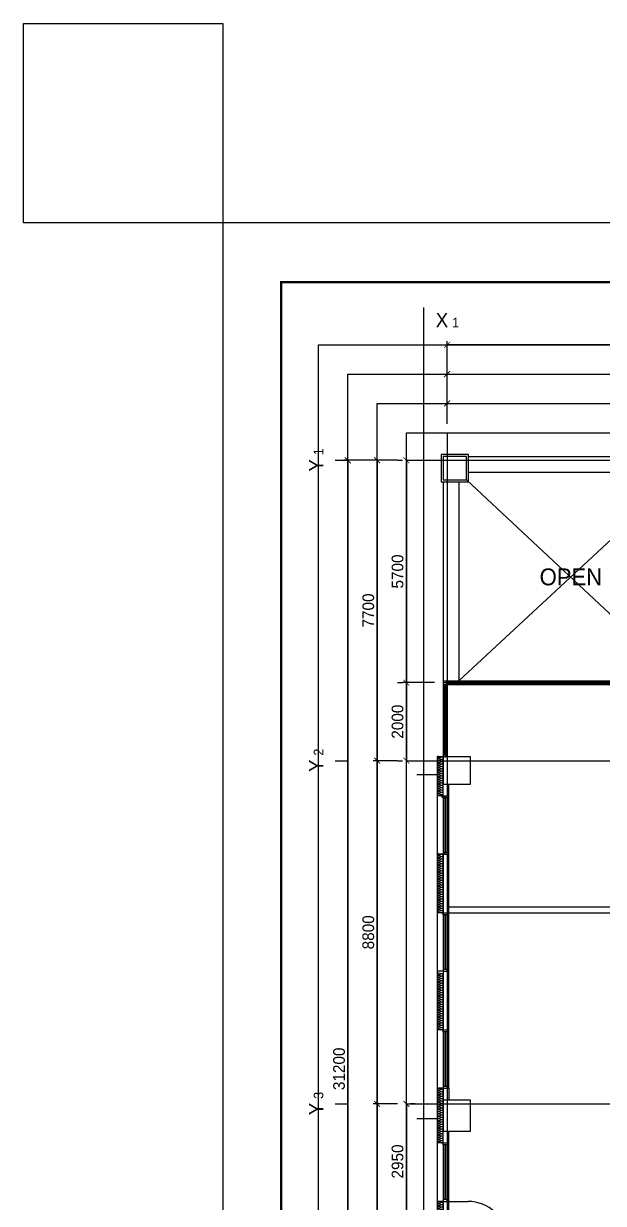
# Model space of a CAD drawing. Header units: millimetres. Extents: x 0 to 199210, y 0 to 94205.
# Drawn here: x 63000 to 77868, y 19409 to 49655 of the extents above; entities that cross this region are included whole.
import ezdxf
from ezdxf.enums import TextEntityAlignment as Align

# ---------------------------------------------------------------- set-up
doc = ezdxf.new("R2010")
doc.units = ezdxf.units.MM
doc.linetypes.add('CEN', pattern=[62, 60, -1, 0, -1])
doc.linetypes.add('HIDDEN', pattern=[3, 2, -1])
doc.layers.get('Defpoints').update_dxf_attribs({"color": 142})
for name, color, linetype in [('2. WAL', 2, 'Continuous'), ('4', 4, 'Continuous'), ('CEN', 1, 'CEN'), ('COL', 2, 'Continuous'), ('DIM', 7, 'Continuous'), ('Hid', 7, 'HIDDEN'), ('ins', 9, 'Continuous'), ('OPEN', 11, 'Continuous'), ('WID', 4, 'Continuous'), ('WIN-9', 9, 'Continuous')]:
    doc.layers.add(name, color=color, linetype=linetype)
doc.layers.add('INVisible', color=165, linetype='Continuous', plot=False)
doc.styles.add('11', font='Dotum.ttf')
doc.styles.add('돋움', font='Dotum.ttf')
doc.dimstyles.new('150', dxfattribs={"dimscale": 50, "dimtxt": 6, "dimasz": 3, "dimexe": 2, "dimexo": 4.5, "dimgap": 1.5, "dimtad": 1, "dimtoh": 1, "dimdec": 0, "dimzin": 0, "dimdsep": 46, "dimtxsty": '11', "dimblk1": 'ARCHTICK', "dimblk2": 'ARCHTICK', "dimsah": 1, "dimcen": 5, "dimclrd": 143, "dimclre": 143, "dimclrt": 7, "dimadec": 0, "dimazin": 0, "dimtfac": 1, "dimtdec": 0, "dimtix": 1, "dimtmove": 2, "dimatfit": 3, "dimldrblk": 'ARCHTICK', "dimfxl": 1, "dimtolj": 1, "dimtzin": 0, "dimlwd": -1, "dimlwe": -1, "dimarcsym": 0})

# ---------------------------------------------------------------- blocks, each defined once
blk = doc.blocks.new('FORM_A3_100')
at = {"color": 8}
blk.add_lwpolyline([(42000, 0), (42000, 29700), (0, 29700), (0, 0)], close=True, dxfattribs=at)
at = {"color": 7, "const_width": 41.7}
blk.add_lwpolyline([(41001, 1016), (41001, 28684), (999, 28684), (999, 1016)], close=True, dxfattribs=at)
blk = doc.blocks.new('_ArchTick')
at = {"color": 0, "linetype": 'ByBlock', "const_width": 0.15}
blk.add_lwpolyline([(-0.5, -0.5), (0.5, 0.5)], dxfattribs=at)
blk = doc.blocks.new('*D127')
at = {"layer": 'Defpoints', "color": 0, "transparency": 16777216}
for p in [(72815, 38459), (72065, 30759), (72815, 30759)]:
    blk.add_point(p, dxfattribs=at)
at = {"layer": 'DIM', "color": 143, "transparency": 16777216}
for p, q in [((72590, 38459), (71965, 38459)), ((72065, 38459), (72065, 30759)), ((72590, 30759), (71965, 30759))]:
    blk.add_line(p, q, dxfattribs=at)
at = {"layer": 'DIM', "color": 143, "transparency": 16777216, "xscale": 150, "yscale": 150, "zscale": 150}
for p, rotation in [((72065, 38459), 90), ((72065, 30759), 270)]:
    blk.add_blockref('_ArchTick', p, dxfattribs=dict(at, rotation=rotation))
at = {"layer": 'DIM', "color": 7, "transparency": 16777216, "insert": (71840, 34609), "char_height": 300, "attachment_point": 5, "rotation": 90, "style": '11'}
blk.add_mtext('\\A1;7700', dxfattribs=at)
blk = doc.blocks.new('*D128')
at = {"layer": 'Defpoints', "color": 0, "transparency": 16777216}
for p in [(72815, 30759), (72065, 21959), (72815, 21959)]:
    blk.add_point(p, dxfattribs=at)
at = {"layer": 'DIM', "color": 143, "transparency": 16777216}
for p, q in [((72590, 30759), (71965, 30759)), ((72065, 30759), (72065, 21959)), ((72590, 21959), (71965, 21959))]:
    blk.add_line(p, q, dxfattribs=at)
at = {"layer": 'DIM', "color": 143, "transparency": 16777216, "xscale": 150, "yscale": 150, "zscale": 150}
for p, rotation in [((72065, 30759), 90), ((72065, 21959), 270)]:
    blk.add_blockref('_ArchTick', p, dxfattribs=dict(at, rotation=rotation))
at = {"layer": 'DIM', "color": 7, "transparency": 16777216, "insert": (71840, 26359), "char_height": 300, "attachment_point": 5, "rotation": 90, "style": '11'}
blk.add_mtext('\\A1;8800', dxfattribs=at)
blk = doc.blocks.new('*D129')
at = {"layer": 'Defpoints', "color": 0, "transparency": 16777216}
for p in [(72815, 21959), (72065, 13259), (72815, 13259)]:
    blk.add_point(p, dxfattribs=at)
at = {"layer": 'DIM', "color": 143, "transparency": 16777216}
for p, q in [((72590, 21959), (71965, 21959)), ((72065, 21959), (72065, 13259)), ((72590, 13259), (71965, 13259))]:
    blk.add_line(p, q, dxfattribs=at)
at = {"layer": 'DIM', "color": 143, "transparency": 16777216, "xscale": 150, "yscale": 150, "zscale": 150}
for p, rotation in [((72065, 21959), 90), ((72065, 13259), 270)]:
    blk.add_blockref('_ArchTick', p, dxfattribs=dict(at, rotation=rotation))
at = {"layer": 'DIM', "color": 7, "transparency": 16777216, "insert": (71840, 17609), "char_height": 300, "attachment_point": 5, "rotation": 90, "style": '11'}
blk.add_mtext('\\A1;8700', dxfattribs=at)
blk = doc.blocks.new('*D131')
at = {"layer": 'Defpoints', "color": 0, "transparency": 16777216}
for p in [(72815, 38459), (71315, 7259), (72815, 7259)]:
    blk.add_point(p, dxfattribs=at)
at = {"layer": 'DIM', "color": 143, "transparency": 16777216}
for p, q in [((72590, 38459), (71215, 38459)), ((71315, 38459), (71315, 7259)), ((72590, 7259), (71215, 7259))]:
    blk.add_line(p, q, dxfattribs=at)
at = {"layer": 'DIM', "color": 143, "transparency": 16777216, "xscale": 150, "yscale": 150, "zscale": 150}
for p, rotation in [((71315, 38459), 90), ((71315, 7259), 270)]:
    blk.add_blockref('_ArchTick', p, dxfattribs=dict(at, rotation=rotation))
at = {"layer": 'DIM', "color": 7, "transparency": 16777216, "insert": (71090, 22859), "char_height": 300, "attachment_point": 5, "rotation": 90, "style": '11'}
blk.add_mtext('\\A1;31200', dxfattribs=at)
blk = doc.blocks.new('*D133')
at = {"layer": 'Defpoints', "color": 0, "transparency": 16777216}
for p in [(85958, 39917), (73858, 39167), (85958, 39167)]:
    blk.add_point(p, dxfattribs=at)
at = {"layer": 'DIM', "color": 143, "transparency": 16777216}
for p, q in [((73858, 39392), (73858, 40017)), ((85958, 39392), (85958, 40017)), ((73858, 39917), (85958, 39917))]:
    blk.add_line(p, q, dxfattribs=at)
at = {"layer": 'DIM', "color": 143, "transparency": 16777216, "xscale": 150, "yscale": 150, "zscale": 150, "rotation": 180}
blk.add_blockref('_ArchTick', (73858, 39917), dxfattribs=at)
at = {"layer": 'DIM', "color": 143, "transparency": 16777216, "xscale": 150, "yscale": 150, "zscale": 150}
blk.add_blockref('_ArchTick', (85958, 39917), dxfattribs=at)
at = {"layer": 'DIM', "color": 7, "transparency": 16777216, "insert": (79908, 40142), "char_height": 300, "attachment_point": 5, "style": '11'}
blk.add_mtext('\\A1;12100', dxfattribs=at)
blk = doc.blocks.new('*D135')
at = {"layer": 'Defpoints', "color": 0, "transparency": 16777216}
for p in [(88858, 40667), (73858, 39167), (88858, 39167)]:
    blk.add_point(p, dxfattribs=at)
at = {"layer": 'DIM', "color": 143, "transparency": 16777216}
for p, q in [((73858, 39392), (73858, 40767)), ((73858, 40667), (88858, 40667)), ((88858, 39392), (88858, 40767))]:
    blk.add_line(p, q, dxfattribs=at)
at = {"layer": 'DIM', "color": 143, "transparency": 16777216, "xscale": 150, "yscale": 150, "zscale": 150, "rotation": 180}
blk.add_blockref('_ArchTick', (73858, 40667), dxfattribs=at)
at = {"layer": 'DIM', "color": 143, "transparency": 16777216, "xscale": 150, "yscale": 150, "zscale": 150}
blk.add_blockref('_ArchTick', (88858, 40667), dxfattribs=at)
at = {"layer": 'DIM', "color": 7, "transparency": 16777216, "insert": (81358, 40892), "char_height": 300, "attachment_point": 5, "style": '11'}
blk.add_mtext('\\A1;15000', dxfattribs=at)
blk = doc.blocks.new('*D141')
at = {"layer": 'Defpoints', "color": 0, "transparency": 16777216}
for p in [(73858, 41417), (73858, 39167), (118858, 39167)]:
    blk.add_point(p, dxfattribs=at)
at = {"layer": 'DIM', "color": 143, "transparency": 16777216}
for p, q in [((73858, 39392), (73858, 41517)), ((118858, 39392), (118858, 41517)), ((118858, 41417), (73858, 41417))]:
    blk.add_line(p, q, dxfattribs=at)
at = {"layer": 'DIM', "color": 143, "transparency": 16777216, "xscale": 150, "yscale": 150, "zscale": 150, "rotation": 180}
blk.add_blockref('_ArchTick', (73858, 41417), dxfattribs=at)
at = {"layer": 'DIM', "color": 143, "transparency": 16777216, "xscale": 150, "yscale": 150, "zscale": 150}
blk.add_blockref('_ArchTick', (118858, 41417), dxfattribs=at)
at = {"layer": 'DIM', "color": 7, "transparency": 16777216, "insert": (96358, 41642), "char_height": 300, "attachment_point": 5, "style": '11'}
blk.add_mtext('\\A1;45000', dxfattribs=at)
blk = doc.blocks.new('*D157')
at = {"layer": 'Defpoints', "color": 0, "transparency": 16777216}
for p in [(72815, 21959), (72815, 19009), (72815, 19009)]:
    blk.add_point(p, dxfattribs=at)
at = {"layer": 'DIM', "color": 143, "transparency": 16777216}
for p, q in [((72815, 21959), (72815, 19009)), ((73040, 21959), (72915, 21959)), ((73040, 19009), (72915, 19009))]:
    blk.add_line(p, q, dxfattribs=at)
at = {"layer": 'DIM', "color": 143, "transparency": 16777216, "xscale": 150, "yscale": 150, "zscale": 150}
for p, rotation in [((72815, 21959), 90), ((72815, 19009), 270)]:
    blk.add_blockref('_ArchTick', p, dxfattribs=dict(at, rotation=rotation))
at = {"layer": 'DIM', "color": 7, "transparency": 16777216, "insert": (72590, 20484), "char_height": 300, "attachment_point": 5, "rotation": 90, "style": '11'}
blk.add_mtext('\\A1;2950', dxfattribs=at)
blk = doc.blocks.new('insul1')
blk.add_lwpolyline([(0, 0.25, 1.344031), (0.35, 0.25), (0.2, 0.75, -1.344031), (0.55, 0.75), (0.4, 0.25)], format="xyb")
blk = doc.blocks.new('*D159')
at = {"color": 143, "transparency": 16777216}
for p, q in [((73533, 32759), (72715, 32759)), ((72815, 32759), (72815, 30759)), ((72590, 30759), (72715, 30759))]:
    blk.add_line(p, q, dxfattribs=at)
at = {"layer": 'Defpoints', "color": 0, "transparency": 16777216}
for p in [(73758, 32759), (72815, 30759), (72815, 30759)]:
    blk.add_point(p, dxfattribs=at)
at = {"color": 143, "transparency": 16777216, "xscale": 150, "yscale": 150, "zscale": 150}
for p, rotation in [((72815, 32759), 90), ((72815, 30759), 270)]:
    blk.add_blockref('_ArchTick', p, dxfattribs=dict(at, rotation=rotation))
at = {"color": 7, "transparency": 16777216, "insert": (72590, 31759), "char_height": 300, "attachment_point": 5, "rotation": 90, "style": '11'}
blk.add_mtext('\\A1;2000', dxfattribs=at)
blk = doc.blocks.new('*D160')
at = {"color": 143, "transparency": 16777216}
for p, q in [((72590, 38459), (72715, 38459)), ((72815, 38459), (72815, 32759)), ((72590, 32759), (72715, 32759))]:
    blk.add_line(p, q, dxfattribs=at)
at = {"layer": 'Defpoints', "color": 0, "transparency": 16777216}
for p in [(72815, 38459), (72815, 32759), (72815, 32759)]:
    blk.add_point(p, dxfattribs=at)
at = {"color": 143, "transparency": 16777216, "xscale": 150, "yscale": 150, "zscale": 150}
for p, rotation in [((72815, 38459), 90), ((72815, 32759), 270)]:
    blk.add_blockref('_ArchTick', p, dxfattribs=dict(at, rotation=rotation))
at = {"color": 7, "transparency": 16777216, "insert": (72590, 35609), "char_height": 300, "attachment_point": 5, "rotation": 90, "style": '11'}
blk.add_mtext('\\A1;5700', dxfattribs=at)

msp = doc.modelspace()

# ---------------------------------------------------------------- linework, layer by layer
at = {"color": 0, "linetype": 'ByBlock'}
for p, q in [((70989.8, 38458.9), (71314.8, 38458.9)), ((70989.8, 30758.9), (71314.8, 30758.9)), ((70989.8, 21958.9), (71314.8, 21958.9))]:
    msp.add_line(p, q, dxfattribs=at)
for p, q in [((74408, 38558.9), (79558, 38558.9)), ((74408, 38158.9), (79558, 38158.9)), ((73758, 37908.9), (73758, 32808.9)), ((74158, 37908.9), (74158, 32808.9)), ((73080.5, 30402.2), (73645.5, 30402.2)), ((73080.5, 21589.6), (73645.5, 21589.6))]:
    msp.add_line(p, q)
at = {"layer": '2. WAL'}
for p, q in [((73908, 27008.9), (84008, 27008.9)), ((73908, 26858.9), (84158, 26858.9)), ((73908, 19458.9), (74400.5, 19458.9))]:
    msp.add_line(p, q, dxfattribs=at)
msp.add_lwpolyline([(63000, 49655.2), (68105.2, 49655.2), (68105.2, 44550), (63000, 44550)], close=True, dxfattribs=at)
msp.add_arc((74400.5, 18458.9), 1000, 46.39718, 90, dxfattribs=at)
at = {"layer": '4'}
for p, q in [((73608, 30858.9), (73608, 29858.9)), ((73758, 30858.9), (73608, 30858.9)), ((73758, 29858.9), (73608, 29858.9)), ((73758, 28358.9), (73608, 28358.9)), ((73608, 28358.9), (73608, 26858.9)), ((73758, 26858.9), (73608, 26858.9)), ((73758, 25358.9), (73608, 25358.9)), ((73608, 25358.9), (73608, 23858.9)), ((73758, 23858.9), (73608, 23858.9)), ((73608, 22358.9), (73608, 20958.9)), ((73758, 22358.9), (73608, 22358.9)), ((73758, 20958.9), (73608, 20958.9)), ((73758, 19458.9), (73608, 19458.9)), ((73608, 19458.9), (73608, 18358.9))]:
    msp.add_line(p, q, dxfattribs=at)
msp.add_lwpolyline([(73708, 38608.9), (73708, 37908.9), (74408, 37908.9), (74408, 38608.9)], close=True, dxfattribs=at)
at = {"layer": 'CEN'}
for p, q in [((73858, 39166.8), (73858, 5395.3)), ((72814.8, 38458.9), (121683.9, 38458.9)), ((73758, 32758.9), (121683.9, 32758.9)), ((72814.8, 30758.9), (121683.9, 30758.9)), ((72814.8, 21958.9), (121683.9, 21958.9))]:
    msp.add_line(p, q, dxfattribs=at)
at = {"layer": 'COL'}
for p, q in [((73758, 29858.9), (73758, 30158.9)), ((73908, 29858.9), (73908, 30158.9)), ((73758, 29858.9), (73908, 29858.9)), ((73758, 28358.9), (73908, 28358.9)), ((73758, 28358.9), (73758, 26858.9)), ((73908, 26858.9), (73908, 28358.9)), ((73758, 26858.9), (73908, 26858.9)), ((73758, 25358.9), (73908, 25358.9)), ((73758, 25358.9), (73758, 23858.9)), ((73908, 23858.9), (73908, 25358.9)), ((73758, 23858.9), (73908, 23858.9)), ((73758, 22358.9), (73908, 22358.9)), ((73758, 22358.9), (73758, 22058.9)), ((73908, 22358.9), (73908, 22058.9)), ((73758, 20958.9), (73758, 21258.9)), ((73908, 20958.9), (73908, 21258.9)), ((73758, 20958.9), (73908, 20958.9)), ((73758, 19458.9), (73908, 19458.9)), ((73758, 19458.9), (73758, 18358.9)), ((73908, 18358.9), (73908, 19458.9))]:
    msp.add_line(p, q, dxfattribs=at)
for points in [[(73758, 38558.9), (73758, 37958.9), (74358, 37958.9), (74358, 38558.9), (73758, 38558.9)], [(73758, 30858.9), (73758, 30158.9), (74458, 30158.9), (74458, 30858.9), (73758, 30858.9)], [(73758, 22058.9), (73758, 21258.9), (74458, 21258.9), (74458, 22058.9), (73758, 22058.9)]]:
    msp.add_lwpolyline(points, dxfattribs=at)
at = {"layer": 'Hid', "ltscale": 5}
msp.add_line((73258.2, 42375.9), (73258.2, 13083.6), dxfattribs=at)
at = {"layer": 'INVisible'}
for points in [[(123933.9, 3145.3), (70564.8, 3145.3), (70564.8, 41416.8), (123933.9, 41416.8)], [(123183.9, 3895.3), (71314.8, 3895.3), (71314.8, 40666.8), (123183.9, 40666.8)], [(122433.9, 4645.3), (72064.8, 4645.3), (72064.8, 39916.8), (122433.9, 39916.8)], [(121683.9, 5395.3), (72814.8, 5395.3), (72814.8, 39166.8), (121683.9, 39166.8)]]:
    msp.add_lwpolyline(points, close=True, dxfattribs=at)
at = {"layer": 'OPEN'}
for p, q in [((74158, 32808.9), (79708, 37958.9)), ((74358, 37958.9), (79708, 32958.9))]:
    msp.add_line(p, q, dxfattribs=at)
at = {"layer": 'WID', "color": 4}
for p, q in [((73758, 32808.9), (85708, 32808.9)), ((73758, 32808.9), (73758, 30898.9)), ((73758, 32708.9), (85708, 32708.9)), ((73792, 32708.9), (73792, 30898.9)), ((73804, 32708.9), (73804, 30898.9)), ((73838, 32808.9), (73838, 30898.9)), ((73838, 32768.9), (84258, 32768.9)), ((73838, 32748.9), (84258, 32748.9))]:
    msp.add_line(p, q, dxfattribs=at)
at = {"layer": 'WID'}
for p, q in [((73758, 29808.9), (73758, 28408.9)), ((73798, 29808.9), (73798, 28408.9)), ((73818, 29808.9), (73818, 28408.9)), ((73858, 29808.9), (73858, 28408.9)), ((73758, 26808.9), (73758, 25408.9)), ((73798, 26808.9), (73798, 25408.9)), ((73818, 26808.9), (73818, 25408.9)), ((73858, 26808.9), (73858, 25408.9)), ((73758, 23808.9), (73758, 22408.9)), ((73798, 23808.9), (73798, 22408.9)), ((73818, 23808.9), (73818, 22408.9)), ((73858, 23808.9), (73858, 22408.9)), ((73758, 20908.9), (73758, 19508.9)), ((73798, 20908.9), (73798, 19508.9)), ((73818, 20908.9), (73818, 19508.9)), ((73858, 20908.9), (73858, 19508.9))]:
    msp.add_line(p, q, dxfattribs=at)
at = {"layer": 'WID', "color": 4}
msp.add_lwpolyline([(73813, 30858.9), (73838, 30858.9), (73838, 30898.9), (73758, 30898.9), (73758, 30858.9), (73783, 30858.9)], dxfattribs=at)
at = {"layer": 'WID'}
for points in [[(73858, 29858.9), (73858, 29808.9), (73758, 29808.9), (73758, 29858.9)], [(73858, 28358.9), (73858, 28408.9), (73758, 28408.9), (73758, 28358.9)], [(73858, 26858.9), (73858, 26808.9), (73758, 26808.9), (73758, 26858.9)], [(73858, 25358.9), (73858, 25408.9), (73758, 25408.9), (73758, 25358.9)], [(73858, 23858.9), (73858, 23808.9), (73758, 23808.9), (73758, 23858.9)], [(73858, 22358.9), (73858, 22408.9), (73758, 22408.9), (73758, 22358.9)], [(73858, 20958.9), (73858, 20908.9), (73758, 20908.9), (73758, 20958.9)], [(73858, 19458.9), (73858, 19508.9), (73758, 19508.9), (73758, 19458.9)]]:
    msp.add_lwpolyline(points, close=True, dxfattribs=at)
at = {"layer": 'WIN-9'}
for p, q in [((73608, 29858.9), (73608, 28358.9)), ((73808, 28358.9), (73808, 29858.9)), ((73908, 28358.9), (73908, 29858.9)), ((73608, 26858.9), (73608, 25358.9)), ((73908, 25358.9), (73908, 26858.9)), ((73608, 23858.9), (73608, 22358.9)), ((73908, 22358.9), (73908, 23858.9)), ((73608, 20958.9), (73608, 19458.9)), ((73908, 19458.9), (73908, 20958.9))]:
    msp.add_line(p, q, dxfattribs=at)

# ---------------------------------------------------------------- block references
at = {"xscale": 1.499999999961756, "yscale": 1.499999999961756, "zscale": 1.499999999961756}
msp.add_blockref('FORM_A3_100', (68105.2, 0), dxfattribs=at)
at = {"layer": 'ins', "xscale": 150, "yscale": 150, "zscale": 150, "rotation": 90, "row_count": 1, "row_spacing": 0, "column_spacing": 60}
for p, column_count in [((73758, 29833.9), 17), ((73758, 26858.9), 25), ((73758, 23858.9), 24), ((73758, 20958.9), 23), ((73758, 18358.9), 18)]:
    msp.add_blockref('insul1', p, dxfattribs=dict(at, column_count=column_count))

# ---------------------------------------------------------------- texts
at = {"color": 3, "linetype": 'ByBlock', "style": '돋움'}
for tag, text, height, p in [('X', 'X', 365.6, (73727.9, 42054.3)), ('1', '1', 243.8, (74077.3, 41993.3))]:
    msp.add_attdef(tag, text=text, height=height, dxfattribs=at).set_placement(p, align=Align.MIDDLE_CENTER)
for tag, text, height, p in [('1', '1', 243.8, (70563.2, 38678.2)), ('Y', 'X', 365.6, (70502.3, 38328.8)), ('2', '1', 243.8, (70563.2, 30978.2)), ('Y', 'X', 365.6, (70502.3, 30628.8)), ('3', '1', 243.8, (70563.2, 22178.2)), ('Y', 'X', 365.6, (70502.3, 21828.8))]:
    msp.add_attdef(tag, text=text, height=height, rotation=90, dxfattribs=at).set_placement(p, align=Align.MIDDLE_CENTER)
at = {"layer": 'OPEN', "style": '돋움'}
msp.add_text('OPEN', height=432, dxfattribs=at).set_placement((77034, 35471), align=Align.MIDDLE)

# ---------------------------------------------------------------- dimensions: what is measured, and where the dimension line sits
for base, p1, p2, picture, middle in [((72814.8, 32758.9), (72814.8, 38458.9), (72814.8, 32758.9), '*D160', (72589.6, 35608.9)), ((72814.8, 30758.9), (73758, 32758.9), (72814.8, 30758.9), '*D159', (72589.6, 31758.9))]:
    dim = msp.add_linear_dim(base=base, p1=p1, p2=p2, angle=90, dimstyle='150')
    dim.commit()
    dim.dimension.update_dxf_attribs({"geometry": picture, "text_midpoint": middle})
at = {"layer": 'DIM'}
for base, p1, p2, picture, middle in [((73858, 41416.8), (118858, 39166.8), (73858, 39166.8), '*D141', (96358, 41642)), ((88858, 40666.8), (73858, 39166.8), (88858, 39166.8), '*D135', (81358, 40892)), ((85958, 39916.8), (73858, 39166.8), (85958, 39166.8), '*D133', (79908, 40142))]:
    dim = msp.add_linear_dim(base=base, p1=p1, p2=p2, dimstyle='150', override={"dimscale": 50}, dxfattribs=at)
    dim.commit()
    dim.dimension.update_dxf_attribs({"geometry": picture, "text_midpoint": middle})
for base, p1, p2, picture, middle in [((71314.8, 7258.9), (72814.8, 38458.9), (72814.8, 7258.9), '*D131', (71089.6, 22858.9)), ((72064.8, 30758.9), (72814.8, 38458.9), (72814.8, 30758.9), '*D127', (71839.6, 34608.9)), ((72064.8, 21958.9), (72814.8, 30758.9), (72814.8, 21958.9), '*D128', (71839.6, 26358.9)), ((72064.8, 13258.9), (72814.8, 21958.9), (72814.8, 13258.9), '*D129', (71839.6, 17608.9))]:
    dim = msp.add_linear_dim(base=base, p1=p1, p2=p2, angle=90, dimstyle='150', override={"dimscale": 50}, dxfattribs=at)
    dim.commit()
    dim.dimension.update_dxf_attribs({"geometry": picture, "text_midpoint": middle})
dim = msp.add_linear_dim(base=(72814.8, 19008.9), p1=(72814.8, 21958.9), p2=(72814.8, 19008.9), angle=90, dimstyle='150', dxfattribs=at)
dim.commit()
dim.dimension.update_dxf_attribs({"geometry": '*D157', "text_midpoint": (72589.6, 20483.9)})

doc.saveas('drawing.dxf')
